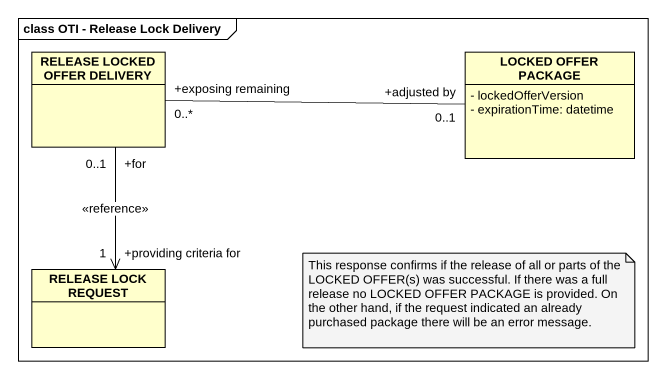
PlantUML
@startuml
mainframe class OTI - Release Lock Delivery
hide circle
hide empty members
skinparam classAttributeIconSize 0
class "RELEASE LOCKED OFFER DELIVERY" as RELEASE_LOCKED_OFFER
class "LOCKED OFFER PACKAGE" as LOCKED_OFFER_PACKAGE {
  - lockedOfferVersion
  - expirationTime: datetime
}
class "RELEASE LOCK REQUEST" as RELEASE_LOCK_REQUEST
RELEASE_LOCKED_OFFER "+for\n0..1" --> "+providing criteria for\n1" RELEASE_LOCK_REQUEST : <<reference>>
LOCKED_OFFER_PACKAGE "+adjusted by\n0..1" -left- "+exposing remaining\n0..*" RELEASE_LOCKED_OFFER
note as N1
  This response confirms if the release of all or parts of the LOCKED OFFER(s) was successful. If there was a full release no LOCKED OFFER PACKAGE is provided. On the other hand, if the request indicated an already purchased package there will be an error message.
end note
@enduml
